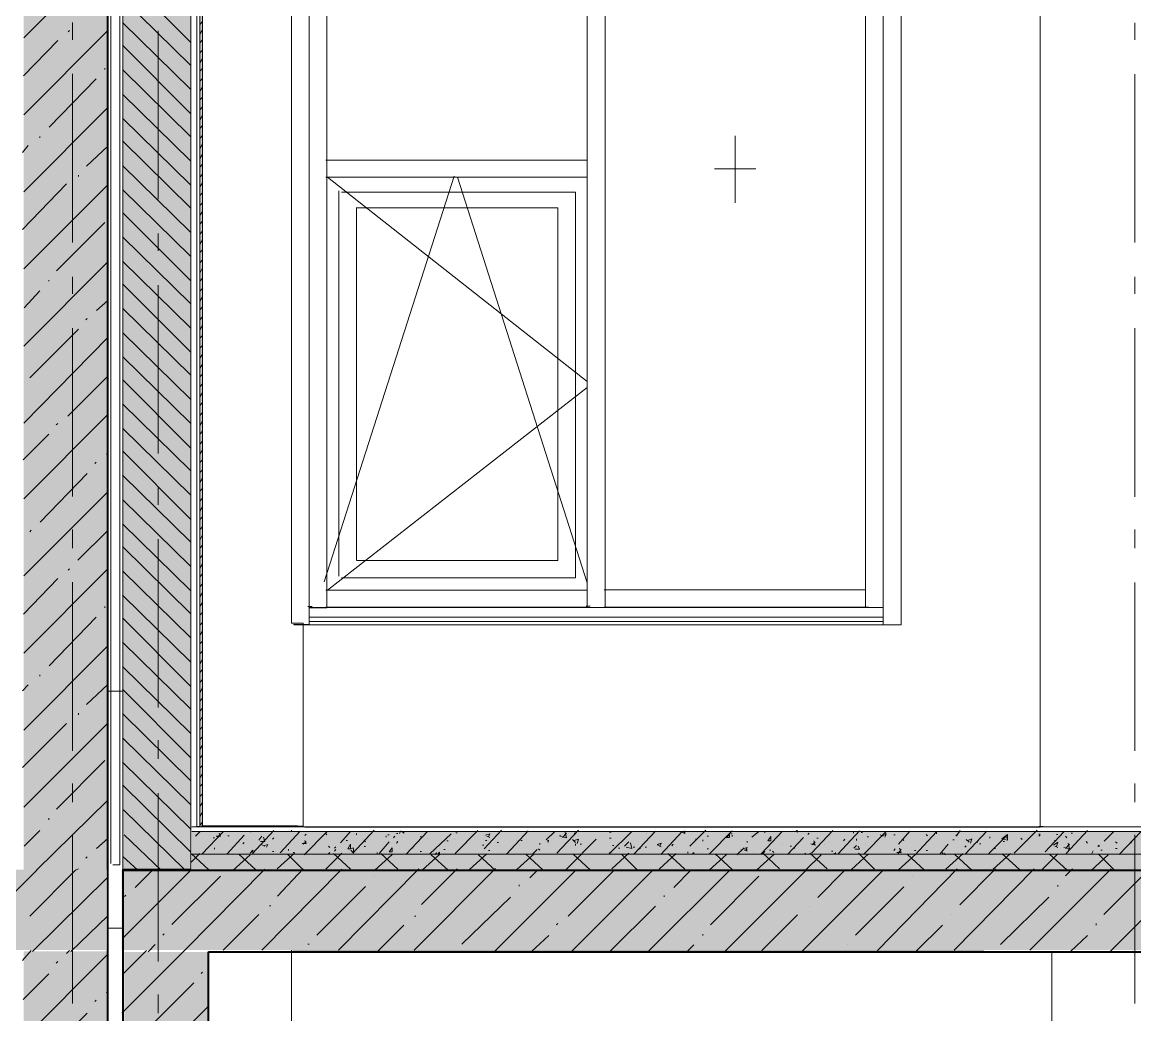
# Model space of a CAD drawing. Header units: millimetres. Extents: x -135211 to 49383, y -8033 to 228499.
# Drawn here: x -26647 to -23348, y 6284 to 9226 of the extents above; entities that cross this region are included whole.
import ezdxf

# ---------------------------------------------------------------- set-up
doc = ezdxf.new("R2010")
doc.units = ezdxf.units.MM
doc.layers.add('PDF _Геометрия', color=7, linetype='Continuous', true_color=0x1d1d1d)
doc.layers.add('PDF _Сплошная заливка', color=7, linetype='Continuous', true_color=0xffffff)

msp = doc.modelspace()

# ---------------------------------------------------------------- hatches: boundary and pattern name
at = {"layer": 'PDF _Сплошная заливка', "transparency": 33554559}
h = msp.add_hatch(color=256, dxfattribs=at)
h.paths.add_polyline_path([(-90915, 6475.5), (-90915, 6713.8), (-103545.3, 6713.8), (-103545.3, 6475.5)])
h.paths.add_polyline_path([(-5796.5, 6475.5), (-5796.5, 6713.8), (-26352.2, 6713.8), (-26352.2, 6475.5)])
h.paths.add_polyline_path([(-26398.8, 6475.5), (-26398.8, 6713.8), (-50899.8, 6713.8), (-50899.8, 6475.5)])
h.paths.add_polyline_path([(-50950.6, 6475.5), (-50950.6, 6713.8), (-77648.6, 6713.8), (-77648.6, 6475.5)])
h.paths.add_polyline_path([(-79718.6, 6475.5), (-79718.6, 6713.8), (-80167.3, 6713.8), (-80167.3, 6475.5)])
h.paths.add_polyline_path([(-80366.2, 6475.5), (-80366.2, 6713.8), (-82698.6, 6713.8), (-82698.6, 6475.5)])
h.paths.add_polyline_path([(-82897.6, 6475.5), (-82897.6, 6713.8), (-83397.1, 6713.8), (-83397.1, 6475.5)])

# ---------------------------------------------------------------- linework, layer by layer
at = {"layer": 'PDF _Геометрия', "color": 7, "lineweight": 40}
for points in [[(-50895.1, 2741.6), (-26392.5, 2741.6), (-26392.5, 3338.5), (-26392.5, 6471.6), (-26392.5, 6712.7), (-26392.5, 10721.6), (-26392.5, 10958.7), (-26392.5, 14921), (-26392.5, 15162.4), (-26392.5, 18240), (-26392.5, 18891.9), (-26392.5, 19209.4), (-26392.5, 19361.8), (-26392.5, 20360.9), (-26642.2, 20360.9)], [(-26094.2, 10720.5), (-7844.2, 10720.5), (-7844.2, 6711.5), (-26344.1, 6711.5)], [(-26348.6, 6714.4), (-26348.6, 6473.1), (-26348.6, 3340.8), (-26348.6, 2743.6)], [(-26094.2, 6470.2), (-7844.2, 6470.2), (-7844.2, 3337.5), (-26094.2, 3337.5)], [(-26094.2, 3337.2), (-26094.2, 6469.8)]]:
    msp.add_lwpolyline(points, dxfattribs=at)
at = {"layer": 'PDF _Геометрия', "color": 7, "lineweight": 9}
for points in [[(-26383.7, 20341.8), (-26383.7, 6731.9)], [(-26378.4, 6728.6), (-26357.4, 6728.6), (-26357.4, 20339.1)], [(-26392.5, 19120.5), (-26392.5, 3338.5)], [(-26348.6, 19122), (-26348.6, 3340.8)], [(-21944, 10319.9), (-21944, 10722.1), (-21944, 6713.5), (-26143.4, 6713.5)], [(-26129.3, 10723.7), (-26129.3, 6842.1)], [(-26129, 6841.6), (-26120.5, 6841.6), (-26120.5, 10723.6), (-26129, 10723.6)], [(-26120.3, 6841.2), (-26111.7, 6841.2), (-26111.7, 10723.3), (-26120.3, 10723.3)], [(-25808.8, 6839.7), (-23628.7, 6839.7), (-23628.7, 10721.9), (-25808.8, 10721.9)], [(-26349.8, 6715.5), (-26146.8, 6715.5), (-26146.8, 10313.5), (-26349.8, 10313.5)], [(-26348.6, 10312.9), (-26348.6, 6714.4)], [(-26357.4, 10140.6), (-26357.4, 7241.2)], [(-25842.6, 7441), (-25795.9, 7441), (-25795.9, 7517.5), (-25795.9, 8791.2), (-25795.9, 10065.7), (-25795.9, 10090.7), (-25795.9, 10142.1), (-25842.6, 10142.1)], [(-24091.9, 7439.8), (-24041, 7439.8), (-24041, 7515.5), (-24041, 8790), (-24041, 10064.3), (-24041, 10140.5), (-24041, 7439.8), (-25839.9, 7439.8)], [(-24091.9, 10140.5), (-24041, 10140.5), (-24041, 7439.8), (-25806.5, 7439.8)], [(-25795.9, 10142.1), (-25795.9, 10065.7), (-25795.9, 8791.2), (-25795.9, 7491.8)], [(-24093.7, 7440.7), (-24093.7, 7517.1), (-24093.7, 8790.9), (-24093.7, 10065.4), (-24093.7, 10141.6)], [(-25743.2, 10090), (-25743.2, 10064.3), (-25743.2, 8789.9), (-25743.2, 7490.5), (-25794, 7490.5)], [(-24144.6, 10040), (-24093.7, 10040), (-24093.7, 8790.9), (-24093.7, 7491.6), (-25795.3, 7491.6)], [(-24971.1, 10040.6), (-24971.1, 8792), (-24971.1, 7492.5), (-24971.1, 7543), (-25746, 7543)], [(-24968.9, 10039.6), (-24918.4, 10039.6), (-24918.4, 8790.5), (-24918.4, 7491), (-24918.4, 7542.2)], [(-24921.1, 7543.4), (-24146.3, 7543.4), (-24146.3, 7492.6), (-24921.1, 7492.6), (-24146.3, 7492.6), (-24146.3, 8792.6), (-24146.3, 10041.1)], [(-26497.8, 9174.5), (-26497.8, 9225.6)], [(-23347.9, 9174.3), (-23347.9, 9225.1)], [(-26243.3, 8702), (-26243.3, 9201.4)], [(-26497.8, 8573.5), (-26497.8, 9073.1)], [(-23347.9, 8573.1), (-23347.9, 9072.7)], [(-24532.4, 8890.1), (-24532.4, 8691.4)], [(-25746, 8817.2), (-24971.1, 8817.2), (-24971.1, 8766.8), (-25746, 8766.8)], [(-25743.2, 8764.9), (-25743.2, 8815.6)], [(-24471, 8791.4), (-24593.7, 8791.4)], [(-25365.9, 8770.1), (-25751, 7567.3)], [(-25741.4, 8766.8), (-24971.1, 8161.2)], [(-24971.1, 7564.2), (-25356.2, 8766.8)], [(-26243.3, 8549.1), (-26243.3, 8600.3)], [(-26497.8, 8421), (-26497.8, 8472.1)], [(-26243.3, 7948), (-26243.3, 8447.4)], [(-23347.9, 8420.8), (-23347.9, 8471.4)], [(-26497.8, 7820), (-26497.8, 8319.5)], [(-23347.9, 7819.6), (-23347.9, 8319)], [(-25741.4, 7543), (-24971.1, 8143.9)], [(-26243.3, 7795.8), (-26243.3, 7846.3)], [(-26497.8, 7667.5), (-26497.8, 7722.5)], [(-23347.9, 7667.3), (-23347.9, 7722.6)], [(-26243.3, 7194.7), (-26243.3, 7694.1)], [(-26497.8, 7066.5), (-26497.8, 7566)], [(-23347.9, 7066.1), (-23347.9, 7565.5)], [(-25751.8, 7490.5), (-25743.2, 7490.5), (-25743.2, 7541.2)], [(-25787.1, 7494.1), (-25799.6, 7494.1)], [(-24962.3, 7494.9), (-24974.9, 7494.9)], [(-24968.9, 7491), (-24918.4, 7491), (-24927.1, 7491)], [(-24137.6, 7492.4), (-24146.3, 7492.4)], [(-24144.6, 7491.6), (-24093.7, 7491.6), (-24102.4, 7491.6)], [(-25830.9, 7444.3), (-25848.1, 7444.3)], [(-25830.5, 7444.3), (-25813.4, 7444.3), (-25813.4, 6842.8), (-25830.5, 6842.8)], [(-25813.4, 7444.3), (-25813.4, 6842.8)], [(-24093.7, 7449.4), (-25795.3, 7449.4)], [(-26361.1, 7243.4), (-26348.6, 7243.4), (-26395.2, 7243.4)], [(-26243.3, 7042.4), (-26243.3, 7097.6)], [(-26497.8, 6914), (-26497.8, 6969)], [(-23347.9, 6913.8), (-23347.9, 6969)], [(-26243.3, 6441.3), (-26243.3, 6940.7)], [(-26146.8, 6842.2), (-26146.8, 6829.8), (-26146.8, 6762.1), (-26146.8, 6715.5)], [(-21944, 6713.5), (-21944, 6759.9), (-21944, 6827.5), (-21944, 6840.5), (-26143.4, 6840.5)], [(-26114.9, 6843.5), (-25830.9, 6843.5)], [(-23619.9, 6842.3), (-23632.7, 6842.3)], [(-23617.8, 6841.2), (-23075.9, 6841.2)], [(-26497.8, 6316.9), (-26497.8, 6816.4)], [(-21944, 6827.5), (-26143.4, 6827.5)], [(-23347.9, 6316.6), (-23347.9, 6816.7)], [(-21944, 6759.9), (-26143.4, 6759.9)], [(-26395.2, 6540.7), (-26348.6, 6540.7)], [(-25848.5, 3343), (-25848.5, 6475.5), (-25848.5, 3343), (-26102.7, 3343)], [(-23795.4, 6472.5), (-25844, 6472.5)], [(-23593.6, 3338.2), (-23593.6, 6471.2), (-23593.6, 3338.2), (-25841.7, 3338.2)], [(-26243.3, 6288.4), (-26243.3, 6343.6)]]:
    msp.add_lwpolyline(points, dxfattribs=at)
for points in [[(-25848.5, 10145.4), (-25848.5, 7445)], [(-25848.5, 10145.4), (-25848.5, 10069), (-25848.5, 8795.2), (-25848.5, 7520.7), (-25848.5, 7445)], [(-25708.1, 8727.1), (-25708.1, 7584.1)], [(-25700.5, 7579.1), (-25006.2, 7579.1), (-25006.2, 8722.2), (-25700.5, 8722.2), (-25006.2, 8722.2), (-25006.2, 7579.1)], [(-25656, 7631), (-25058.8, 7631), (-25058.8, 8676.7), (-25656, 8676.7), (-25058.8, 8676.7), (-25058.8, 7631)], [(-25655.5, 8676.9), (-25655.5, 7631.1)], [(-25746, 7492.5), (-24971.1, 7492.5)], [(-24093.7, 7462.2), (-25795.3, 7462.2)], [(-25795.3, 7462.2), (-24093.7, 7462.2)]]:
    msp.add_lwpolyline(points, close=True, dxfattribs=at)
at = {"layer": 'PDF _Геометрия', "lineweight": 9}
for points in [[(-26642.2, 9180.6), (-26392.5, 9430.3)], [(-26146.8, 9166), (-26349.8, 9369.6)], [(-26146.8, 9098.4), (-26349.8, 9297.4)], [(-26146.8, 9026.8), (-26349.8, 9225.8)], [(-26643.1, 9067.2), (-26541.6, 9172.6)], [(-26642.2, 8951.9), (-26392.5, 9201.6)], [(-26510.5, 9197.7), (-26506.5, 9201.6)], [(-26146.8, 8954.5), (-26349.8, 9158.2)], [(-26401.3, 9085.9), (-26401.3, 9090.4)], [(-26146.8, 8886.9), (-26349.8, 9085.9)], [(-26567.1, 8915), (-26427.6, 9058.5)], [(-26146.8, 8814.6), (-26349.8, 9013.7)], [(-26642.2, 8723.2), (-26392.5, 8973.5)], [(-26146.8, 8743.1), (-26349.8, 8942.1)], [(-26594.3, 8883.8), (-26594.3, 8887.7)], [(-26146.8, 8675.4), (-26349.8, 8874.4)], [(-26646.4, 8840.5), (-26629.4, 8861.4)], [(-26456.1, 8799.9), (-26392.5, 8858.9)], [(-26146.8, 8603.2), (-26349.8, 8802.2)], [(-26646.2, 8612.1), (-26515.3, 8747.6)], [(-26642.2, 8495.2), (-26392.5, 8744.8)], [(-26480.2, 8769.4), (-26480.2, 8773.3)], [(-26146.8, 8531.6), (-26349.8, 8730.6)], [(-26146.8, 8459.3), (-26349.8, 8662.3)], [(-26545.4, 8489.6), (-26401.3, 8633.1)], [(-26146.8, 8391.7), (-26349.8, 8590.7)], [(-26642.2, 8266.5), (-26392.5, 8516.1)], [(-26146.8, 8319.4), (-26349.8, 8518.4)], [(-26568, 8458.3), (-26568, 8462.2)], [(-26146.8, 8247.8), (-26349.8, 8450.8)], [(-26640.7, 8379.5), (-26594.3, 8430.5)], [(-26426.6, 8372), (-26392.5, 8401.5)], [(-26146.8, 8180.2), (-26349.8, 8379.2)], [(-26457.8, 8344.1), (-26453.9, 8348)], [(-26624.3, 8172.2), (-26480.2, 8316.3)], [(-26642.2, 8037.8), (-26392.5, 8292)], [(-26146.8, 8107.9), (-26349.8, 8306.9)], [(-26146.8, 8036.3), (-26349.8, 8235.3)], [(-26511.1, 8058.7), (-26392.5, 8177.3)], [(-26146.8, 7964.1), (-26349.8, 8167)], [(-26146.8, 7896.4), (-26349.8, 8095.4)], [(-26642.2, 7813.6), (-26392.5, 8063.3)], [(-26545.6, 8032.6), (-26541.6, 8036.5)], [(-26146.8, 7824.2), (-26349.8, 8023.2)], [(-26643.9, 7929), (-26568, 8004.9)], [(-26146.8, 7752.6), (-26349.8, 7955.5)], [(-26431.5, 7918.6), (-26427.6, 7922.5)], [(-26396.4, 7944.7), (-26392.5, 7948.6)], [(-26593.4, 7744.2), (-26453.9, 7888.2)], [(-26146.8, 7684.9), (-26349.8, 7883.9)], [(-26642.2, 7584.9), (-26392.5, 7834.6)], [(-26146.8, 7612.7), (-26349.8, 7811.7)], [(-26624.5, 7715.5), (-26620.6, 7720.1)], [(-26481.6, 7631.5), (-26392.5, 7719.9)], [(-26146.8, 7541.1), (-26349.8, 7739.4)], [(-26146.8, 7472.8), (-26349.8, 7671.8)], [(-26642.2, 7356.2), (-26392.5, 7605.9)], [(-26510.5, 7601.8), (-26506.5, 7605.7)], [(-26146.8, 7401.2), (-26349.8, 7600.2)], [(-26643.1, 7471.2), (-26541.6, 7577.2)], [(-26146.8, 7328.9), (-26349.8, 7527.9)], [(-26401.3, 7490.3), (-26401.3, 7494.2)], [(-26567.1, 7318.5), (-26427.6, 7462.7)], [(-26146.8, 7257.3), (-26349.8, 7460.3)], [(-26642.2, 7127.5), (-26392.5, 7377.2)], [(-26146.8, 7189.7), (-26349.8, 7388.7)], [(-26594.3, 7287.2), (-26594.3, 7291.8)], [(-26146.8, 7117.4), (-26349.8, 7316.4)], [(-26646.4, 7244.4), (-26629.4, 7261.5)], [(-26456.1, 7203.6), (-26392.5, 7263.2)], [(-26146.8, 7045.2), (-26349.8, 7248.8)], [(-26480.2, 7173), (-26480.2, 7177.6)], [(-26146.8, 6977.5), (-26349.8, 7176.5)], [(-26646.2, 7016.3), (-26515.3, 7147.2)], [(-26642.2, 6898.8), (-26392.5, 7148.5)], [(-26146.8, 6905.9), (-26349.8, 7105)], [(-26545.4, 6893.4), (-26401.3, 7037.5)], [(-26146.8, 6833.7), (-26349.8, 7032.7)], [(-26146.8, 6766), (-26349.8, 6965.1)], [(-26604.1, 6712.7), (-26392.5, 6919.8)], [(-26568, 6862), (-26568, 6866.6)], [(-26164.4, 6713), (-26346.3, 6891)], [(-26640.7, 6783.6), (-26594.3, 6830)], [(-25964.3, 6761.7), (-25901.1, 6829.5)], [(-25848.5, 6831.2), (-25848.5, 6826.5)], [(-25666.2, 6763.2), (-25602.8, 6831.2)], [(-25527.8, 6820.7), (-25523.9, 6829.3)], [(-25363.3, 6762), (-25295.7, 6829.6)], [(-25276.6, 6775.3), (-25225.5, 6830.9)], [(-25210.2, 6761.1), (-25146.6, 6828.7)], [(-25061.1, 6763), (-24997.4, 6830.7)], [(-24832.5, 6760.6), (-24769.3, 6828.5)], [(-24690.2, 6825), (-24681.5, 6821), (-24681.5, 6829)], [(-24666.8, 6783.9), (-24620.1, 6830.5)], [(-24609.2, 6760.8), (-24541.2, 6828.8)], [(-24352.1, 6830.1), (-24348.1, 6825.4), (-24348.1, 6830.1)], [(-24306.4, 6762.4), (-24242.8, 6830)], [(-24227.4, 6761.1), (-24163.9, 6828.6)], [(-23874.3, 6817), (-23865.6, 6829.7)], [(-23705.3, 6762.6), (-23637.4, 6830.5)], [(-23551.6, 6761.8), (-23488.3, 6829.8)], [(-26426.6, 6776.3), (-26392.5, 6805.8)], [(-26234.6, 6711.9), (-26344.8, 6817.6)], [(-26146.8, 6821.2), (-26146.8, 6816.6)], [(-26133, 6813.4), (-26120.5, 6826.5)], [(-26114.1, 6759.5), (-26050.3, 6827.2)], [(-26080.6, 6808.7), (-26076.6, 6808.7)], [(-26071.6, 6813.1), (-26059.1, 6813.1), (-26063, 6821.7)], [(-26067.6, 6810.5), (-26059.1, 6819)], [(-26039.5, 6761.2), (-25988.9, 6815.8)], [(-26036.7, 6814.5), (-26032.8, 6814.5)], [(-25971.3, 6825.5), (-25971.3, 6825.5)], [(-25971.3, 6824.2), (-25971.3, 6824.2)], [(-25944.8, 6800.9), (-25936.2, 6813.4)], [(-25940, 6797.8), (-25927.5, 6797.8), (-25931.4, 6810.3)], [(-25905.1, 6803.9), (-25901.1, 6808.5)], [(-25881.5, 6764.1), (-25822.2, 6828)], [(-25817.1, 6791.7), (-25804.6, 6791.7), (-25808.6, 6800.2)], [(-25813.2, 6789), (-25804.6, 6797.6)], [(-25811.1, 6758), (-25743.2, 6825.9)], [(-25808.6, 6814.7), (-25804.6, 6818.7)], [(-25747.2, 6821.9), (-25743.2, 6817.3)], [(-25702.7, 6793.2), (-25673, 6826.9)], [(-25685.7, 6800.2), (-25681.8, 6800.2)], [(-25655.5, 6820.8), (-25655.5, 6816.9)], [(-25637.9, 6803.6), (-25637.9, 6803.6)], [(-25633.1, 6800.6), (-25629.1, 6796.6)], [(-25588.7, 6762), (-25559, 6796.3)], [(-25567.7, 6810.6), (-25567.7, 6814.5)], [(-25562.9, 6817.5), (-25559, 6817.5)], [(-25545.4, 6808.2), (-25541.4, 6812.8)], [(-25536.6, 6821), (-25532.6, 6821)], [(-25536.6, 6792.6), (-25532.6, 6797.2)], [(-25519, 6826.3), (-25515.1, 6822.3), (-25515.1, 6826.3)], [(-25508.4, 6760), (-25444.9, 6827.4)], [(-25466.4, 6810.9), (-25462.4, 6810.9)], [(-25444.9, 6806.3), (-25444.9, 6806.3)], [(-25438.2, 6760.5), (-25374.7, 6820)], [(-25387.4, 6799.2), (-25383.5, 6799.2)], [(-25365.9, 6804.5), (-25365.9, 6804.5)], [(-25361.1, 6822.7), (-25357.1, 6822.7)], [(-25278.2, 6813.7), (-25278.2, 6813.7)], [(-25273.4, 6800.8), (-25269.4, 6800.8)], [(-25273.2, 6815.7), (-25260.6, 6820.3), (-25264.6, 6811.7)], [(-25269.2, 6813), (-25260.6, 6809)], [(-25181.7, 6800.1), (-25181.7, 6800.1)], [(-25168.1, 6800.8), (-25164.1, 6800.8)], [(-25092.8, 6802), (-25067.6, 6827.2)], [(-25089.1, 6800.6), (-25085.2, 6800.6)], [(-25089.1, 6796.6), (-25085.2, 6796.6)], [(-25054, 6814), (-25050.1, 6814)], [(-25049.8, 6812), (-25032.5, 6808), (-25036.5, 6824.6)], [(-25045.1, 6809.4), (-25032.5, 6822)], [(-25014.8, 6803.1), (-25006.2, 6794.5)], [(-25010.2, 6821.7), (-25006.2, 6821.7)], [(-25010, 6800.2), (-24997.4, 6804.2), (-25001.4, 6791.5)], [(-24997.4, 6814.1), (-24997.4, 6814.1)], [(-24987.3, 6761.8), (-24944.8, 6804.3)], [(-24927.2, 6813.7), (-24927.2, 6813.7)], [(-24907.3, 6759.6), (-24839.5, 6827.4)], [(-24904.9, 6824.8), (-24900.9, 6824.8)], [(-24904.9, 6807.5), (-24900.9, 6807.5)], [(-24860.9, 6783.8), (-24848.3, 6796.4)], [(-24795.6, 6822), (-24795.6, 6822)], [(-24753.6, 6758.7), (-24690.3, 6826.6)], [(-24685.5, 6822.4), (-24681.5, 6826.4)], [(-24650.4, 6804.6), (-24646.5, 6804.6)], [(-24628.9, 6798.1), (-24628.9, 6802.8)], [(-24615.4, 6813.6), (-24611.4, 6813.6)], [(-24545.2, 6820.2), (-24541.2, 6820.2)], [(-24541.2, 6812.2), (-24541.2, 6816.1)], [(-24497.3, 6794.2), (-24497.3, 6798.2)], [(-24483.5, 6809.9), (-24462.2, 6827.2)], [(-24455.4, 6760.5), (-24392, 6827.9)], [(-24444.6, 6822.7), (-24444.6, 6826.7)], [(-24377.3, 6758.8), (-24330.6, 6809.6)], [(-24317, 6817.8), (-24313, 6822.4)], [(-24308.2, 6790.6), (-24295.5, 6786.6), (-24299.5, 6799.3)], [(-24304.2, 6787.9), (-24295.5, 6796.6)], [(-24290.7, 6807), (-24286.7, 6807)], [(-24211.8, 6799.6), (-24207.8, 6804.3)], [(-24181.4, 6826.4), (-24181.4, 6821.7)], [(-24172.7, 6800.7), (-24172.7, 6804.8)], [(-24159.1, 6823.7), (-24155.1, 6823.7)], [(-24152.5, 6759.1), (-24084.9, 6826.7)], [(-24141.6, 6811.2), (-24137.6, 6811.2)], [(-24102.4, 6816.9), (-24093.7, 6812.8)], [(-24097.6, 6814), (-24084.9, 6818), (-24088.9, 6809.9)], [(-24088.9, 6816.6), (-24084.9, 6820.7)], [(-24062.6, 6817.4), (-24058.6, 6817.4)], [(-24048.9, 6789.5), (-24014.7, 6827.7)], [(-24036.3, 6804.7), (-24032.3, 6800)], [(-24032.3, 6826.8), (-24032.3, 6826.8)], [(-23999.4, 6758.2), (-23935.8, 6825.9)], [(-23966.1, 6818.5), (-23962.1, 6813.8)], [(-23935.8, 6824.6), (-23935.8, 6820.5)], [(-23887.1, 6801.9), (-23883.1, 6801.9)], [(-23878.4, 6817.2), (-23874.3, 6813.2)], [(-23850.4, 6760.3), (-23786.6, 6828.1)], [(-23848, 6803.7), (-23839.2, 6795.6)], [(-23843.2, 6800.8), (-23830.5, 6805.5), (-23834.5, 6792.7)], [(-23780.3, 6761.7), (-23725.2, 6816.7)], [(-23777.8, 6811.1), (-23777.8, 6807.1)], [(-23738, 6797.4), (-23734, 6797.4)], [(-23729.2, 6808), (-23725.2, 6808)], [(-23685.3, 6807.1), (-23681.3, 6803.1)], [(-23663.8, 6796.7), (-23663.8, 6796.7)], [(-23632.7, 6818.9), (-23628.7, 6818.9)], [(-23632.7, 6812.8), (-23628.7, 6817.6)], [(-23628.7, 6825.6), (-23628.7, 6825.6)], [(-23613.6, 6766.5), (-23558.5, 6825.7)], [(-23584.8, 6801.3), (-23584.8, 6796.6)], [(-23580.1, 6817.9), (-23576, 6817.9)], [(-23553.7, 6812.7), (-23549.7, 6808.7)], [(-23536.2, 6821.8), (-23532.1, 6821.8)], [(-23492.3, 6797.5), (-23488.3, 6792.8)], [(-23439, 6798.2), (-23409.3, 6827.8)], [(-23435.6, 6815.5), (-23435.6, 6815.5)], [(-23404.6, 6796.7), (-23400.5, 6792)], [(-23393.7, 6758.5), (-23330.3, 6825.9)], [(-23360.7, 6792.6), (-23356.7, 6797.3)], [(-26076.6, 6774.5), (-26076.6, 6778.4)], [(-25992.8, 6790.8), (-25988.9, 6794.7)], [(-25971.1, 6763.2), (-25962.6, 6771.8), (-25962.6, 6763.2)], [(-25936, 6787.9), (-25927.5, 6783.3)], [(-25931.2, 6784.9), (-25918.7, 6788.9), (-25922.6, 6780.3)], [(-25905.1, 6767.7), (-25901.1, 6767.7)], [(-25890.4, 6716.8), (-25839.7, 6762.9)], [(-25857.3, 6770.9), (-25857.3, 6774.9)], [(-25843.7, 6764.9), (-25839.7, 6764.9)], [(-25795.9, 6787.3), (-25795.9, 6787.3)], [(-25746.2, 6715.8), (-25699.3, 6762.7)], [(-25738.4, 6783.3), (-25734.4, 6779.4)], [(-25738.4, 6760.9), (-25734.4, 6764.9)], [(-25720.8, 6777.3), (-25716.9, 6781.2)], [(-25720.8, 6768.7), (-25716.9, 6773.3)], [(-25676.8, 6774.4), (-25664.2, 6779)], [(-25672.8, 6771.7), (-25664.2, 6763.1), (-25664.2, 6776.3)], [(-25633.1, 6782.1), (-25629.1, 6782.1)], [(-25594, 6764.8), (-25594, 6760.2)], [(-25488.8, 6781.6), (-25488.8, 6777.6)], [(-25466.4, 6767.3), (-25462.4, 6767.3)], [(-25422.5, 6758.9), (-25418.6, 6763.5), (-25418.6, 6758.9)], [(-25413.8, 6761.9), (-25409.8, 6765.8), (-25409.8, 6761.9)], [(-25396.2, 6773.7), (-25392.2, 6773.7)], [(-25282.2, 6786.5), (-25278.2, 6786.5)], [(-25264.6, 6770.6), (-25260.6, 6770.6)], [(-25238.3, 6794.1), (-25234.3, 6794.1)], [(-25172.9, 6784.6), (-25172.9, 6784.6)], [(-25132.9, 6760.8), (-25120.3, 6773.4)], [(-25115.5, 6775.7), (-25111.5, 6771.7)], [(-25111.5, 6788.3), (-25111.5, 6792.9)], [(-25006.2, 6790.5), (-25006.2, 6785.9)], [(-24992.6, 6789.9), (-24988.6, 6789.9)], [(-24904.9, 6765), (-24900.9, 6765)], [(-24898.8, 6716), (-24848.3, 6762.5)], [(-24896.1, 6785.9), (-24892.1, 6785.9)], [(-24878.6, 6777.4), (-24874.6, 6777.4)], [(-24856.1, 6780.9), (-24839.5, 6776.9), (-24843.5, 6793.5)], [(-24834.7, 6780.6), (-24830.7, 6780.6)], [(-24817.1, 6774.7), (-24813.2, 6778.7)], [(-24799.6, 6780.1), (-24795.6, 6780.1)], [(-24764.5, 6787.6), (-24760.5, 6787.6)], [(-24764.4, 6788.6), (-24751.7, 6792.6), (-24755.7, 6784)], [(-24760.4, 6786), (-24751.7, 6781.3)], [(-24720.6, 6784.9), (-24716.6, 6789.5)], [(-24707.9, 6779.3), (-24707.9, 6779.3)], [(-24672.8, 6762.8), (-24672.8, 6766.8)], [(-24659.2, 6761), (-24655.2, 6765), (-24655.2, 6761)], [(-24615.4, 6775.6), (-24611.4, 6775.6)], [(-24527.4, 6757.8), (-24506.1, 6778.4)], [(-24514.8, 6773.4), (-24514.8, 6768.7)], [(-24510, 6775.5), (-24497.3, 6779.5), (-24501.3, 6771.5)], [(-24506, 6772.9), (-24497.3, 6768.9)], [(-24501.3, 6775.5), (-24497.3, 6771.5)], [(-24479.7, 6766.3), (-24479.7, 6766.3)], [(-24400.8, 6716.7), (-24451.5, 6763.4)], [(-24448.7, 6763.3), (-24444.6, 6767.3)], [(-24431.1, 6771.5), (-24427.1, 6771.5)], [(-24422.3, 6769.2), (-24418.3, 6765.2)], [(-24392, 6789.9), (-24392, 6789.9)], [(-24369.7, 6783.8), (-24365.7, 6783.8)], [(-24356.9, 6776.9), (-24356.9, 6780.9)], [(-24325.8, 6763.2), (-24321.8, 6758.5)], [(-24260.4, 6716.1), (-24311.2, 6762.9)], [(-24269.2, 6789.9), (-24269.2, 6789.9)], [(-24251.6, 6794.1), (-24251.6, 6794.1)], [(-24246.9, 6768.5), (-24242.8, 6768.5)], [(-24242.8, 6759.5), (-24234.1, 6763.5), (-24238.1, 6759.5)], [(-24181.3, 6778), (-24172.7, 6786)], [(-24176.6, 6775.1), (-24163.9, 6775.1), (-24167.9, 6783.1)], [(-24120, 6715.8), (-24166.9, 6762.6)], [(-24146.3, 6788.7), (-24146.3, 6788.7)], [(-24062.6, 6771.1), (-24058.6, 6775.2)], [(-24053.8, 6764.7), (-24041, 6764.7), (-24045.1, 6777.4)], [(-24049.7, 6762), (-24041, 6774.7)], [(-24001.2, 6771), (-23997.2, 6771)], [(-23966.1, 6770.2), (-23962.1, 6770.2)], [(-23926.1, 6760.1), (-23900.7, 6789.6)], [(-23918.2, 6760.5), (-23918.2, 6765.2)], [(-23909.4, 6784.4), (-23909.4, 6784.4)], [(-23852, 6780.4), (-23848, 6784.4)], [(-23816.9, 6795.1), (-23812.9, 6795.1)], [(-23808.2, 6790.2), (-23804.1, 6790.2)], [(-23764.3, 6776.5), (-23760.3, 6776.5)], [(-23588.8, 6786.3), (-23576, 6795.1), (-23580.1, 6782.3)], [(-23584.8, 6783.6), (-23576, 6779.6)], [(-23557.7, 6779.6), (-23540.9, 6775.6), (-23545, 6792.4)], [(-23553.7, 6776.9), (-23540.9, 6789.7)], [(-23545, 6772.9), (-23540.9, 6772.9)], [(-23474.8, 6761.5), (-23470.7, 6769.6)], [(-23457.2, 6782.1), (-23453.2, 6786.1), (-23453.2, 6782.1)], [(-23448.4, 6771.2), (-23444.4, 6771.2)], [(-23404.6, 6776.5), (-23400.5, 6776.5)], [(-23347.9, 6758.8), (-23347.9, 6762.8)], [(-26457.8, 6748), (-26453.9, 6751.9)], [(-26304.7, 6713.5), (-26347.4, 6751.5)], [(-26146.1, 6735.9), (-26120.5, 6761.5)], [(-26094.2, 6714.2), (-26144.8, 6760.9)], [(-26022, 6711), (-25971.3, 6757.7)], [(-25953.8, 6713.5), (-26004.5, 6760.2)], [(-25813.4, 6713), (-25860.2, 6759.8)], [(-25673, 6715.4), (-25723.8, 6762.2)], [(-25601, 6712.8), (-25550.2, 6759)], [(-25532.6, 6715.3), (-25583.5, 6761.6)], [(-25460.7, 6712.3), (-25409.8, 6758.6)], [(-25383.5, 6711.9), (-25434.4, 6758.2)], [(-25320.4, 6714.7), (-25269.4, 6761)], [(-25243.1, 6711), (-25294.1, 6758)], [(-25180.1, 6714), (-25129, 6760.4)], [(-25102.7, 6713.7), (-25153.8, 6760.1)], [(-25035.1, 6713.6), (-24988.6, 6760)], [(-24962.3, 6713.3), (-25012.8, 6759.8)], [(-24988.6, 6760), (-24988.6, 6760)], [(-24821.9, 6712.5), (-24868.5, 6759)], [(-24758.5, 6715.4), (-24707.9, 6762)], [(-24681.5, 6715.2), (-24732.1, 6761.8)], [(-24609.4, 6712), (-24558.7, 6758.7)], [(-24541.2, 6714.8), (-24591.8, 6760.8)], [(-24469, 6711.9), (-24418.3, 6758.6)], [(-24324.7, 6711.2), (-24277.9, 6758)], [(-24188.4, 6713.5), (-24137.6, 6760.4)], [(-24048.1, 6713.4), (-23997.2, 6759.6)], [(-23970.9, 6712.8), (-24021.8, 6759)], [(-23909.4, 6757.6), (-23913.5, 6762.3)], [(-23907.8, 6715.5), (-23856.8, 6761.8)], [(-23830.5, 6712.2), (-23881.5, 6758.5)], [(-23767.5, 6715.1), (-23716.4, 6761.5)], [(-23690.1, 6714.6), (-23741.1, 6761)], [(-23622.4, 6714.3), (-23576, 6760.7)], [(-23549.7, 6713.8), (-23600.8, 6760.3)], [(-23477.4, 6710.9), (-23426.9, 6758.1)], [(-23409.3, 6713.3), (-23455.8, 6759.8)], [(-23347.9, 6758.8), (-23347.9, 6758.8)], [(-26844.4, 6470.8), (-26603.1, 6712.1)], [(-26624.5, 6576.4), (-26489, 6711.9)], [(-26488.7, 6712.1), (-26480.2, 6716)], [(-26345.8, 6513.8), (-26146.8, 6712.8)], [(-26311.4, 6661.4), (-26260.9, 6712.6)], [(-26164.4, 6474.7), (-25927.5, 6715.5)], [(-25936.1, 6475.1), (-25699.3, 6715.8)], [(-25889.8, 6635.2), (-25813.4, 6716.3)], [(-25708.5, 6474.8), (-25471.2, 6716.1)], [(-25484.2, 6475.2), (-25243.1, 6717)], [(-25463, 6610.9), (-25357.1, 6716.8)], [(-25247.8, 6469.9), (-25006.2, 6711.5)], [(-25141.5, 6689.8), (-25120.3, 6711)], [(-25027.7, 6576), (-24892.1, 6711.5)], [(-25019.5, 6470.2), (-24778.1, 6711.7)], [(-24791.3, 6470.4), (-24549.9, 6711.7)], [(-24714.6, 6661.3), (-24664, 6712)], [(-24563, 6471.3), (-24321.8, 6712.5)], [(-24334.7, 6471.4), (-24093.7, 6712.4)], [(-24288, 6631.8), (-24207.8, 6712.7)], [(-24111.1, 6474.4), (-23874.3, 6715.9)], [(-23883.5, 6475.1), (-23646.2, 6716.4)], [(-23866.4, 6610), (-23760.3, 6716.1)], [(-23659.2, 6475), (-23418.1, 6716.2)], [(-23553, 6695.3), (-23532.1, 6716.2)], [(-23439.5, 6580.7), (-23304, 6716.3)], [(-23422.2, 6470), (-23181.2, 6711)], [(-26616.6, 6471.6), (-26392.5, 6691.8)], [(-26203, 6550.8), (-26059.1, 6694.8)], [(-25773, 6520.1), (-25629.1, 6664)], [(-25602.8, 6695.2), (-25602.8, 6695.2)], [(-25172.9, 6664.6), (-25172.9, 6668.6)], [(-24606.3, 6550.3), (-24462.2, 6694.5)], [(-24005.9, 6694.9), (-24005.9, 6694.9)], [(-23576, 6663.9), (-23576, 6667.9)], [(-26343.8, 6634), (-26339.8, 6637.9)], [(-25343, 6492.7), (-25199.2, 6632.5)], [(-24743, 6633.3), (-24743, 6637.3)], [(-24176.3, 6519.3), (-24032.3, 6663.3)], [(-23746.2, 6492.3), (-23602.3, 6632.1)], [(-25913.9, 6606.8), (-25909.9, 6606.8)], [(-24905, 6469.9), (-24769.3, 6605.6)], [(-24313, 6606), (-24313, 6606)], [(-26502.6, 6471.6), (-26392.5, 6577.1)], [(-26051, 6474.9), (-25945, 6580.8)], [(-25483.9, 6575.7), (-25480, 6575.7)], [(-24453.7, 6474.1), (-24348.1, 6580.3)], [(-23891.9, 6580.8), (-23891.9, 6580.8)], [(-25591.1, 6473.4), (-25515.1, 6549.4)], [(-25062.8, 6550.2), (-25058.8, 6554.2)], [(-23994.6, 6472.8), (-23918.2, 6549.3)], [(-23462, 6549.3), (-23462, 6554)], [(-26229.7, 6519.8), (-26225.8, 6523.8)], [(-25136.2, 6471.6), (-25085.2, 6518.7)], [(-24628.9, 6519), (-24628.9, 6523)], [(-23538.8, 6471), (-23488.3, 6518.2)], [(-26646.1, 6444.3), (-26620.6, 6473.7)], [(-26515.1, 6465.4), (-26506.5, 6473.9)], [(-26350.9, 6288.2), (-26164.4, 6474.7)], [(-26350.6, 6402.5), (-26278.4, 6474)], [(-26273.1, 6470.7), (-26252.1, 6492.3)], [(-25799.8, 6492.8), (-25795.9, 6492.8)], [(-24676.5, 6470.6), (-24655.2, 6491.3)], [(-24199, 6492.4), (-24199, 6492.4)], [(-26642.2, 6213.4), (-26392.5, 6463.1)], [(-26545.6, 6436.6), (-26541.6, 6441.1)], [(-26643.9, 6328.8), (-26568, 6404.7)], [(-26115.7, 6405.6), (-26111.7, 6409.6)], [(-26281.9, 6234.2), (-26138, 6378.1)], [(-26396.4, 6348.4), (-26392.5, 6353)], [(-26431.5, 6322.8), (-26427.6, 6326.7)], [(-26343.9, 6059.7), (-26094.2, 6309.4)], [(-26593.4, 6148.1), (-26453.9, 6288.3)]]:
    msp.add_lwpolyline(points, dxfattribs=at)
at = {"layer": 'PDF _Геометрия', "color": 252, "lineweight": 9, "true_color": 0x878787}
for points in [[(-26120.3, 9220.3), (-26111.7, 9228.9)], [(-26120.3, 9190.8), (-26111.7, 9203.9)], [(-26120.3, 9165.8), (-26111.7, 9174.3)], [(-26120.3, 9136.2), (-26111.7, 9144.1)], [(-26120.3, 9106), (-26111.7, 9119.1)], [(-26120.3, 9081), (-26111.7, 9089.6)], [(-26120.3, 9051.5), (-26111.7, 9060)], [(-26120.3, 9021.9), (-26111.7, 9034.4)], [(-26120.3, 8996.3), (-26111.7, 9004.8)], [(-26120.3, 8966.7), (-26111.7, 8975.3)], [(-26120.3, 8937.1), (-26111.7, 8949.6)], [(-26120.3, 8911.5), (-26111.7, 8920.1)], [(-26120.3, 8882), (-26111.7, 8890.5)], [(-26120.3, 8852.4), (-26111.7, 8864.9)], [(-26120.3, 8822.8), (-26111.7, 8835.3)], [(-26120.3, 8797.2), (-26111.7, 8805.7)], [(-26120.3, 8767.6), (-26111.7, 8776.2)], [(-26120.3, 8738.1), (-26111.7, 8750.6)], [(-26120.3, 8712.4), (-26111.7, 8721)], [(-26120.3, 8682.9), (-26111.7, 8691.4)], [(-26120.3, 8653.3), (-26111.7, 8665.8)], [(-26120.3, 8627.7), (-26111.7, 8636.2)], [(-26120.3, 8598.1), (-26111.7, 8606.7)], [(-26120.3, 8568.6), (-26111.7, 8581)], [(-26120.3, 8543.6), (-26111.7, 8551.5)], [(-26120.3, 8513.4), (-26111.7, 8521.9)], [(-26120.3, 8483.8), (-26111.7, 8496.9)], [(-26120.3, 8458.8), (-26111.7, 8467.4)], [(-26120.3, 8429.3), (-26111.7, 8437.1)], [(-26120.3, 8399), (-26111.7, 8412.2)], [(-26120.3, 8374.1), (-26111.7, 8382.6)], [(-26120.3, 8344.5), (-26111.7, 8353)], [(-26120.3, 8314.9), (-26111.7, 8327.4)], [(-26120.3, 8289.3), (-26111.7, 8297.9)], [(-26120.3, 8259.7), (-26111.7, 8268.3)], [(-26120.3, 8230.2), (-26111.7, 8242.7)], [(-26120.3, 8200.6), (-26111.7, 8213.1)], [(-26120.3, 8175), (-26111.7, 8183.5)], [(-26120.3, 8145.4), (-26111.7, 8154)], [(-26120.3, 8115.9), (-26111.7, 8128.3)], [(-26120.3, 8090.2), (-26111.7, 8098.8)], [(-26120.3, 8060.7), (-26111.7, 8069.2)], [(-26120.3, 8031.1), (-26111.7, 8043.6)], [(-26120.3, 8005.5), (-26111.7, 8014)], [(-26120.3, 7975.9), (-26111.7, 7984.5)], [(-26120.3, 7946.3), (-26111.7, 7958.8)], [(-26120.3, 7920.7), (-26111.7, 7929.3)], [(-26120.3, 7891.2), (-26111.7, 7899.7)], [(-26120.3, 7861.6), (-26111.7, 7874.7)], [(-26120.3, 7836.6), (-26111.7, 7844.5)], [(-26120.3, 7806.4), (-26111.7, 7814.9)], [(-26120.3, 7776.8), (-26111.7, 7790)], [(-26120.3, 7751.9), (-26111.7, 7760.4)], [(-26120.3, 7722.3), (-26111.7, 7730.2)], [(-26120.3, 7692.1), (-26111.7, 7705.2)], [(-26120.3, 7667.1), (-26111.7, 7675.6)], [(-26120.3, 7637.5), (-26111.7, 7646.1)], [(-26120.3, 7608), (-26111.7, 7620.5)], [(-26120.3, 7582.4), (-26111.7, 7590.9)], [(-26120.3, 7552.8), (-26111.7, 7561.3)], [(-26120.3, 7523.2), (-26111.7, 7535.7)], [(-26120.3, 7493.7), (-26111.7, 7506.1)], [(-26120.3, 7468), (-26111.7, 7476.6)], [(-26120.3, 7438.5), (-26111.7, 7447)], [(-26120.3, 7408.9), (-26111.7, 7421.4)], [(-26120.3, 7383.3), (-26111.7, 7391.8)], [(-26120.3, 7353.7), (-26111.7, 7362.2)], [(-26120.3, 7324.1), (-26111.7, 7336.6)], [(-26120.3, 7298.5), (-26111.7, 7307.1)], [(-26120.3, 7268.9), (-26111.7, 7277.5)], [(-26120.3, 7239.4), (-26111.7, 7251.9)], [(-26120.3, 7213.8), (-26111.7, 7222.3)], [(-26120.3, 7184.2), (-26111.7, 7192.7)], [(-26120.3, 7154.6), (-26111.7, 7167.8)], [(-26120.3, 7129.7), (-26111.7, 7137.5)], [(-26120.3, 7099.4), (-26111.7, 7108)], [(-26120.3, 7069.9), (-26111.7, 7083)], [(-26120.3, 7044.9), (-26111.7, 7053.4)], [(-26120.3, 7015.3), (-26111.7, 7023.2)], [(-26120.3, 6985.8), (-26111.7, 6998.3)], [(-26120.3, 6960.1), (-26111.7, 6968.7)], [(-26120.3, 6930.6), (-26111.7, 6939.1)], [(-26120.3, 6901), (-26111.7, 6913.5)], [(-26120.3, 6871.4), (-26111.7, 6883.9)], [(-26120.3, 6845.8), (-26111.7, 6854.4)]]:
    msp.add_lwpolyline(points, dxfattribs=at)
at = {"layer": 'PDF _Геометрия', "lineweight": 9}
for points in [[(-24549.9, 6817.7), (-24549.9, 6809.1), (-24558.6, 6809.1)], [(-24427.1, 6812.2), (-24427.1, 6799.5), (-24435.8, 6799.5)], [(-23725.2, 6801.3), (-23742, 6805.3), (-23725.2, 6818.1)], [(-25673, 6789.2), (-25673, 6776.1), (-25681.6, 6776.1)], [(-25550.2, 6778.8), (-25550.2, 6766.3), (-25558.8, 6766.3)]]:
    msp.add_lwpolyline(points, close=True, dxfattribs=at)
at = {"layer": 'PDF _Сплошная заливка', "lineweight": 5, "transparency": 33554559}
for points in [[(-26642.2, 10721.6), (-26392.5, 10721.6), (-26642.2, 6712.7), (-26392.5, 6712.7)], [(-26120.3, 10723.3), (-26111.7, 10723.3), (-26120.3, 6841.2), (-26111.7, 6841.2)], [(-26349.8, 10313.5), (-26146.8, 10313.5), (-26349.8, 6715.5), (-26146.8, 6715.5)], [(-26143.4, 6827.5), (-21944, 6827.5), (-26143.4, 6759.9), (-21944, 6759.9)], [(-26143.4, 6759.9), (-21944, 6759.9), (-26143.4, 6712.8), (-21944, 6712.8)], [(-26642.2, 6471.6), (-26392.5, 6471.6), (-26642.2, 3338.5), (-26392.5, 3338.5)], [(-26343.9, 6469.8), (-26094.2, 6469.8), (-26343.9, 3337.2), (-26094.2, 3337.2)]]:
    msp.add_solid(points, dxfattribs=at)

doc.saveas('drawing.dxf')
